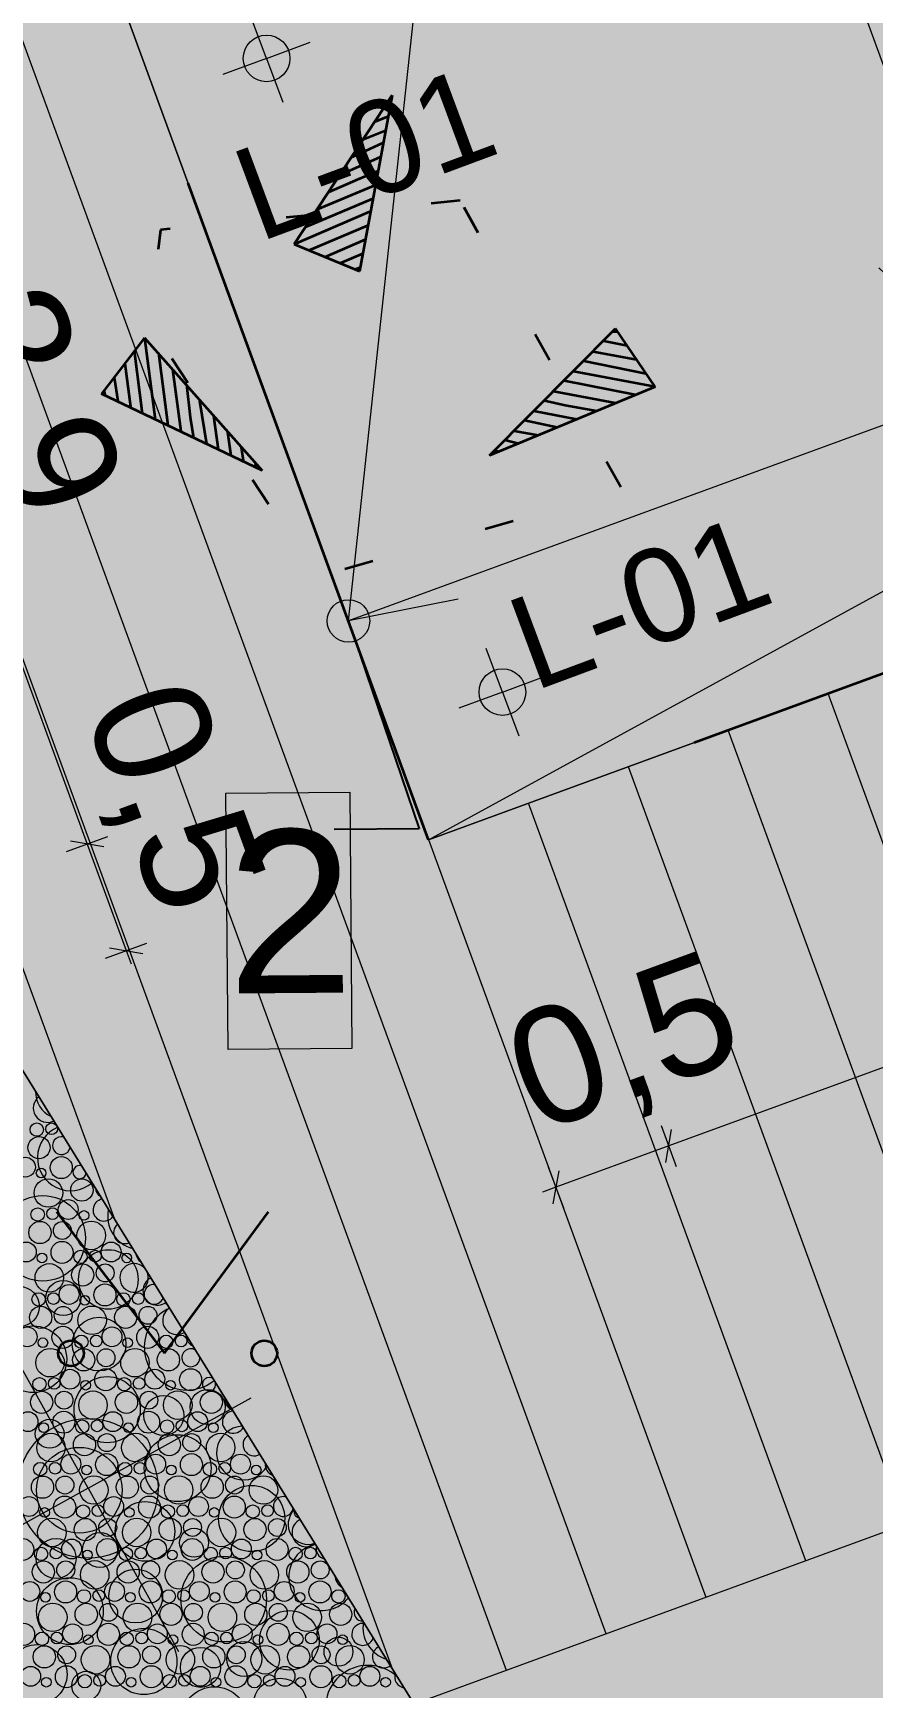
# Model space of a CAD drawing. Header units: millimetres. Extents: x 368386 to 861326, y -331222 to 250838.
# Drawn here: x 776148 to 779749, y -116114 to -109016 of the extents above; entities that cross this region are included whole.
import ezdxf

# ---------------------------------------------------------------- set-up
doc = ezdxf.new("R2010")
doc.units = ezdxf.units.MM
doc.header["$MEASUREMENT"] = 0
doc.linetypes.add('Katkoviiva', pattern=[6000, 3000, -3000])
doc.linetypes.add('KOLVIK', pattern=[625, 125, -500])
doc.layers.add('_AR-välisvalgustid', color=7, linetype='Continuous')
for name, color, linetype, lineweight, true_color in [('_AR-välisvalgustid_Pen_No__3', 7, 'Continuous', 18, 0xff6600), ('New_       asendi fill_Pen_No__149', 7, 'Continuous', 25, 0x186722), ('New_       asendi fill_Pen_No__181', 7, 'Continuous', 0, 0xe8e8e8), ('New__AR-välisvalgustid_Pen_No__3', 7, 'Continuous', 18, 0xff6600), ('New__ASENDIPLAAN_Pen_No__102', 7, 'Continuous', 13, 0xcccccc), ('New_RELJEEF_Pen_No__34', 7, 'Continuous', 35, 0xbd8b17)]:
    doc.layers.add(name, color=color, linetype=linetype, lineweight=lineweight, true_color=true_color)
for name, color, linetype, lineweight in [('_ASENDIPLAAN_Pen_No__1', 7, 'Continuous', 13), ('New_       asendi fill_Pen_No__1', 7, 'Continuous', 13), ('New_2D Drafting - General_Pen_No__21', 7, 'Continuous', 35), ('New__ASENDIPLAAN_Pen_No__1', 7, 'Continuous', 13), ('New__ASENDIPLAAN_Pen_No__101', 252, 'Continuous', 13), ('New_HALJASTUS#1_Pen_No__7', 7, 'Continuous', 35)]:
    doc.layers.add(name, color=color, linetype=linetype, lineweight=lineweight)
doc.styles.add('GENERATED_STYLE_1', font='')
doc.styles.get('GENERATED_STYLE_1').set_extended_font_data('Arial')
doc.dimstyles.new('GENERATED_STYLE__1', dxfattribs={"dimtxt": 500, "dimasz": 95, "dimexe": 0.18, "dimexo": 0.0625, "dimgap": 0, "dimtad": 1, "dimdec": 1, "dimlfac": 0.001, "dimzin": 0, "dimdsep": 46, "dimtxsty": 'GENERATED_STYLE_1', "dimblk": 'ARROWHEAD_2', "dimblk1": 'ARROWHEAD_2', "dimblk2": 'ARROWHEAD_2', "dimcen": 0.09, "dimse1": 1, "dimse2": 1, "dimclrd": 256, "dimclre": 256, "dimclrt": 256, "dimadec": 0, "dimazin": 0, "dimtfac": 1, "dimtdec": 4, "dimtmove": 0, "dimatfit": 3, "dimfxl": 0, "dimtolj": 1, "dimtzin": 0, "dimarcsym": 0})
doc.dimstyles.new('GENERATED_STYLE__6', dxfattribs={"dimtxt": 500, "dimasz": 95, "dimexe": 0.18, "dimexo": 0.0625, "dimgap": 0, "dimtad": 1, "dimdec": 1, "dimlfac": 0.001, "dimzin": 0, "dimdsep": 46, "dimtxsty": 'GENERATED_STYLE_1', "dimblk": 'ARROWHEAD_2', "dimblk1": 'ARROWHEAD_2', "dimblk2": 'ARROWHEAD_2', "dimcen": 0.09, "dimse1": 1, "dimse2": 1, "dimclrd": 256, "dimclre": 256, "dimclrt": 256, "dimadec": 0, "dimazin": 0, "dimtfac": 1, "dimtdec": 4, "dimtmove": 2, "dimatfit": 3, "dimfxl": 0, "dimtolj": 1, "dimtzin": 0, "dimarcsym": 0})
doc.dimstyles.new('GENERATED_STYLE__7', dxfattribs={"dimtxt": 0.18, "dimasz": 364.8, "dimexe": 0.18, "dimexo": 0.0625, "dimgap": 0, "dimtad": 0, "dimtih": 1, "dimtoh": 1, "dimdec": 4, "dimzin": 0, "dimdsep": 46, "dimcen": 0.09, "dimadec": 0, "dimazin": 0, "dimtfac": 1, "dimtdec": 4, "dimtmove": 0, "dimatfit": 3, "dimldrblk": 'ARROWHEAD_1', "dimfxl": 0, "dimtolj": 1, "dimtzin": 0, "dimarcsym": 0})

# ---------------------------------------------------------------- blocks, each defined once
blk = doc.blocks.new('*X2')
at = {"layer": 'New__ASENDIPLAAN_Pen_No__102', "color": 254, "linetype": 'Continuous', "lineweight": 13, "true_color": 0xcccccc}
for centre, radius in [((776189.4, -114185), 183.6), ((776470.9, -114361.7), 127.7), ((776089.4, -114477.6), 85.8), ((776277.7, -114441.5), 75.2), ((776431.1, -114638.9), 115.1), ((776149.1, -114703.7), 143.1), ((776465.9, -114919.9), 141.9), ((776896.9, -114908.8), 75.2), ((776708.6, -114945), 85.8), ((776219.3, -115023.6), 62), ((776768.3, -115171), 143.1), ((776346.5, -115265.7), 183.6), ((777085.2, -115387.2), 141.9), ((776628, -115442.4), 127.7), ((776246.5, -115558.3), 85.8), ((776434.8, -115522.1), 75.2), ((776838.5, -115490.9), 62), ((776965.7, -115733), 183.6), ((776588.2, -115719.6), 115.1), ((776306.2, -115784.4), 143.1), ((777247.2, -115909.7), 127.7), ((776623.1, -116000.5), 141.9), ((777457.7, -115958.3), 62), ((776165.9, -116055.7), 127.7), ((776865.7, -116025.6), 85.8), ((777054, -115989.5), 75.2), ((776376.4, -116104.2), 62), ((776925.5, -116251.7), 143.1), ((777207.4, -116186.9), 115.1)]:
    blk.add_circle(centre, radius, dxfattribs=at)
for centre, radius, start, end in [((776274, -113558.3), 115.1, 178.27786, 245.12061), ((776308.8, -113839.2), 141.9, 112.80515, 310.59332), ((776611.2, -114090.4), 143.1, 167.94244, 255.45603), ((776681.4, -114410.2), 62, 117.05931, 306.33916), ((776808.6, -114652.4), 183.6, 114.19221, 309.20626), ((777090.1, -114829.1), 127.7, 195.60899, 227.78948), ((777050.3, -115106.3), 115.1, 92.08607, 331.3124), ((777327.8, -115412.3), 85.8, 134.09382, 289.30465), ((777387.6, -115638.4), 143.1, 101.45305, 321.94542), ((777704.4, -115854.6), 141.9, 170.27967, 253.1188), ((777585, -116200.4), 183.6, 47.27993, 216.56368)]:
    blk.add_arc(centre, radius, start, end, dxfattribs=at)
blk = doc.blocks.new('*X4')
at = {"layer": 'New_       asendi fill_Pen_No__181', "color": 254, "linetype": 'Continuous', "lineweight": 0, "true_color": 0xe8e8e8}
for centre, radius in [((776164.1, -113719), 28.6), ((776227.9, -113715.5), 25.1), ((776173.7, -113796.4), 47.7), ((776115.3, -113879.8), 42.6), ((776268.7, -113881.9), 47.3), ((776182.6, -113905.2), 20.7), ((776213.9, -113990.8), 61.2), ((776357.4, -113978.4), 47.7), ((776167.8, -114083), 28.6), ((776231.6, -114079.5), 25.1), ((776299, -114061.8), 42.6), ((776177.4, -114160.4), 47.7), ((776273.5, -114151.6), 38.4), ((776397.6, -114172.8), 61.2), ((776366.3, -114087.2), 20.7), ((776119, -114243.8), 42.6), ((776272.4, -114245.9), 47.3), ((776482.7, -114243.8), 42.6), ((776186.3, -114269.2), 20.7), ((776351.5, -114265), 28.6), ((776415.3, -114261.5), 25.1), ((776550, -114269.2), 20.7), ((776217.6, -114354.8), 61.2), ((776361.1, -114342.4), 47.7), ((776457.2, -114333.6), 38.4), ((776302.7, -114425.8), 42.6), ((776456.1, -114427.9), 47.3), ((776181.1, -114524.4), 47.7), ((776171.5, -114447), 28.6), ((776235.3, -114443.5), 25.1), ((776277.2, -114515.6), 38.4), ((776401.3, -114536.8), 61.2), ((776370, -114451.2), 20.7), ((776544.8, -114524.4), 47.7), ((776535.2, -114447), 28.6), ((776599, -114443.5), 25.1), ((776640.9, -114515.6), 38.4), ((776122.7, -114607.7), 42.6), ((776190, -114633.2), 20.7), ((776276.1, -114609.9), 47.3), ((776355.2, -114629), 28.6), ((776419, -114625.5), 25.1), ((776486.4, -114607.7), 42.6), ((776553.8, -114633.2), 20.7), ((776639.9, -114609.9), 47.3), ((776718.9, -114629), 28.6), ((776782.7, -114625.5), 25.1), ((776221.3, -114718.8), 61.2), ((776364.8, -114706.4), 47.7), ((776460.9, -114697.5), 38.4), ((776585, -114718.8), 61.2), ((776728.5, -114706.4), 47.7), ((776306.4, -114789.7), 42.6), ((776459.9, -114791.9), 47.3), ((776670.1, -114789.7), 42.6), ((776823.6, -114791.9), 47.3), ((776184.8, -114888.4), 47.7), ((776175.2, -114811), 28.6), ((776239, -114807.5), 25.1), ((776280.9, -114879.5), 38.4), ((776405, -114900.8), 61.2), ((776373.8, -114815.2), 20.7), ((776548.5, -114888.4), 47.7), ((776538.9, -114811), 28.6), ((776602.7, -114807.5), 25.1), ((776644.6, -114879.5), 38.4), ((776768.7, -114900.8), 61.2), ((776737.5, -114815.2), 20.7), ((776912.3, -114888.4), 47.7), ((776126.4, -114971.7), 42.6), ((776193.8, -114997.2), 20.7), ((776279.9, -114973.9), 47.3), ((776358.9, -114993), 28.6), ((776422.7, -114989.5), 25.1), ((776490.1, -114971.7), 42.6), ((776557.5, -114997.2), 20.7), ((776643.6, -114973.9), 47.3), ((776722.6, -114993), 28.6), ((776786.4, -114989.5), 25.1), ((776853.8, -114971.7), 42.6), ((776921.2, -114997.2), 20.7), ((776225, -115082.8), 61.2), ((776368.5, -115070.4), 47.7), ((776464.6, -115061.5), 38.4), ((776588.7, -115082.8), 61.2), ((776732.3, -115070.4), 47.7), ((776828.3, -115061.5), 38.4), ((776952.4, -115082.8), 61.2), ((776310.1, -115153.7), 42.6), ((776463.6, -115155.9), 47.3), ((776673.8, -115153.7), 42.6), ((776827.3, -115155.9), 47.3), ((777037.5, -115153.7), 42.6), ((776178.9, -115175), 28.6), ((776242.7, -115171.5), 25.1), ((776377.5, -115179.2), 20.7), ((776542.6, -115175), 28.6), ((776606.4, -115171.5), 25.1), ((776741.2, -115179.2), 20.7), ((776906.3, -115175), 28.6), ((776970.1, -115171.5), 25.1), ((777104.9, -115179.2), 20.7), ((776188.5, -115252.4), 47.7), ((776284.6, -115243.5), 38.4), ((776408.7, -115264.8), 61.2), ((776552.3, -115252.4), 47.7), ((776648.3, -115243.5), 38.4), ((776772.4, -115264.8), 61.2), ((776916, -115252.4), 47.7), ((777012, -115243.5), 38.4), ((777136.1, -115264.8), 61.2), ((776130.1, -115335.7), 42.6), ((776283.6, -115337.9), 47.3), ((776362.6, -115357), 28.6), ((776426.4, -115353.5), 25.1), ((776493.8, -115335.7), 42.6), ((776647.3, -115337.9), 47.3), ((776726.3, -115357), 28.6), ((776790.1, -115353.5), 25.1), ((776857.5, -115335.7), 42.6), ((777011, -115337.9), 47.3), ((777090, -115357), 28.6), ((777153.8, -115353.5), 25.1), ((776228.7, -115446.8), 61.2), ((776197.5, -115361.2), 20.7), ((776372.3, -115434.4), 47.7), ((776468.3, -115425.5), 38.4), ((776592.4, -115446.8), 61.2), ((776561.2, -115361.2), 20.7), ((776736, -115434.4), 47.7), ((776832, -115425.5), 38.4), ((776956.1, -115446.8), 61.2), ((776924.9, -115361.2), 20.7), ((777099.7, -115434.4), 47.7), ((777195.7, -115425.5), 38.4), ((776103.6, -115519.9), 47.3), ((776313.8, -115517.7), 42.6), ((776467.3, -115519.9), 47.3), ((776677.5, -115517.7), 42.6), ((776831, -115519.9), 47.3), ((777041.2, -115517.7), 42.6), ((777194.7, -115519.9), 47.3), ((776182.6, -115539), 28.6), ((776246.4, -115535.5), 25.1), ((776381.2, -115543.2), 20.7), ((776546.3, -115539), 28.6), ((776610.1, -115535.5), 25.1), ((776744.9, -115543.2), 20.7), ((776910, -115539), 28.6), ((776973.8, -115535.5), 25.1), ((777108.6, -115543.2), 20.7), ((777273.7, -115539), 28.6), ((777337.5, -115535.5), 25.1), ((776192.3, -115616.3), 47.7), ((776288.3, -115607.5), 38.4), ((776412.4, -115628.8), 61.2), ((776556, -115616.3), 47.7), ((776652, -115607.5), 38.4), ((776776.1, -115628.8), 61.2), ((776919.7, -115616.3), 47.7), ((777015.7, -115607.5), 38.4), ((777139.8, -115628.8), 61.2), ((777283.4, -115616.3), 47.7), ((777379.4, -115607.5), 38.4), ((776133.8, -115699.7), 42.6), ((776287.3, -115701.9), 47.3), ((776366.3, -115721), 28.6), ((776430.1, -115717.5), 25.1), ((776497.5, -115699.7), 42.6), ((776651, -115701.9), 47.3), ((776730, -115721), 28.6), ((776793.8, -115717.5), 25.1), ((776861.2, -115699.7), 42.6), ((777014.7, -115701.9), 47.3), ((777093.7, -115721), 28.6), ((777157.5, -115717.5), 25.1), ((777224.9, -115699.7), 42.6), ((777378.4, -115701.9), 47.3), ((777457.4, -115721), 28.6), ((776232.4, -115810.8), 61.2), ((776201.2, -115725.1), 20.7), ((776376, -115798.3), 47.7), ((776472, -115789.5), 38.4), ((776596.1, -115810.8), 61.2), ((776564.9, -115725.1), 20.7), ((776739.7, -115798.3), 47.7), ((776835.7, -115789.5), 38.4), ((776959.8, -115810.8), 61.2), ((776928.6, -115725.1), 20.7), ((777103.4, -115798.3), 47.7), ((777199.4, -115789.5), 38.4), ((777323.5, -115810.8), 61.2), ((777292.3, -115725.1), 20.7), ((777467.1, -115798.3), 47.7), ((776107.3, -115883.9), 47.3), ((776471, -115883.9), 47.3), ((776834.7, -115883.9), 47.3), ((777198.4, -115883.9), 47.3), ((776186.3, -115903), 28.6), ((776250.1, -115899.5), 25.1), ((776317.5, -115881.7), 42.6), ((776384.9, -115907.1), 20.7), ((776550, -115903), 28.6), ((776613.8, -115899.5), 25.1), ((776681.2, -115881.7), 42.6), ((776748.6, -115907.1), 20.7), ((776913.7, -115903), 28.6), ((776977.5, -115899.5), 25.1), ((777044.9, -115881.7), 42.6), ((777112.3, -115907.1), 20.7), ((777277.4, -115903), 28.6), ((777341.3, -115899.5), 25.1), ((777408.6, -115881.7), 42.6), ((777476, -115907.1), 20.7), ((776196, -115980.3), 47.7), ((776292, -115971.5), 38.4), ((776416.1, -115992.8), 61.2), ((776559.7, -115980.3), 47.7), ((776655.7, -115971.5), 38.4), ((776779.8, -115992.8), 61.2), ((776923.4, -115980.3), 47.7), ((777019.4, -115971.5), 38.4), ((777143.5, -115992.8), 61.2), ((777287.1, -115980.3), 47.7), ((777383.1, -115971.5), 38.4), ((777507.2, -115992.8), 61.2), ((776137.5, -116063.7), 42.6), ((776291, -116065.9), 47.3), ((776501.2, -116063.7), 42.6), ((776654.7, -116065.9), 47.3), ((776864.9, -116063.7), 42.6), ((777018.4, -116065.9), 47.3), ((777228.6, -116063.7), 42.6), ((777382.1, -116065.9), 47.3), ((777592.3, -116063.7), 42.6), ((776204.9, -116089.1), 20.7), ((776370, -116085), 28.6), ((776433.8, -116081.4), 25.1), ((776568.6, -116089.1), 20.7), ((776733.7, -116085), 28.6), ((776797.5, -116081.4), 25.1), ((776932.3, -116089.1), 20.7), ((777097.4, -116085), 28.6), ((777161.3, -116081.4), 25.1), ((777296, -116089.1), 20.7), ((777461.1, -116085), 28.6), ((777525, -116081.4), 25.1), ((777659.7, -116089.1), 20.7)]:
    blk.add_circle(centre, radius, dxfattribs=at)
for centre, radius, start, end in [((776210.2, -113626.8), 61.2, 127.03641, 296.36206), ((776269.8, -113787.6), 38.4, 74.70117, 348.6973), ((776295.3, -113697.8), 42.6, 195.37344, 228.02503), ((776347.8, -113901), 28.6, 73.53056, 349.86791), ((776453.5, -113969.6), 38.4, 179.9602, 243.43827), ((776452.4, -114063.9), 47.3, 99.55653, 323.84194), ((776541.1, -114160.4), 47.7, 130.07392, 293.32455), ((776636.1, -114245.9), 47.3, 186.59053, 236.80794), ((776581.3, -114354.8), 61.2, 35.54048, 27.85799), ((776666.4, -114425.8), 42.6, 84.14909, 339.24938), ((776765, -114536.8), 61.2, 121.31989, 302.07858), ((776733.8, -114451.2), 20.7, 182.39991, 240.99856), ((776850.1, -114607.7), 42.6, 176.41979, 246.97868), ((776824.6, -114697.5), 38.4, 58.78255, 4.61592), ((776948.7, -114718.8), 61.2, 201.60216, 221.79631), ((776902.6, -114811), 28.6, 48.27321, 15.12526), ((777008.3, -114879.5), 38.4, 165.44329, 257.95518), ((777007.3, -114973.9), 47.3, 91.31245, 332.08602), ((777096, -115070.4), 47.7, 122.71908, 300.67939), ((777191, -115155.9), 47.3, 172.64813, 250.75034), ((777221.2, -115335.7), 42.6, 72.86664, 350.53183), ((777319.8, -115446.8), 61.2, 115.59958, 307.79889), ((777288.6, -115361.2), 20.7, 156.94579, 266.45268), ((777404.9, -115517.7), 42.6, 163.99911, 259.39936), ((777503.5, -115628.8), 61.2, 183.93535, 239.46312), ((777521.3, -115717.5), 25.1, 186.40039, 236.99808), ((777562.1, -115883.9), 47.3, 82.29743, 341.10104), ((777563.1, -115789.5), 38.4, 153.86857, 269.5299), ((777650.8, -115980.3), 47.7, 115.38113, 308.01734), ((777641.1, -115903), 28.6, 193.5765, 229.82197), ((777745.8, -116065.9), 47.3, 162.06496, 261.33351)]:
    blk.add_arc(centre, radius, start, end, dxfattribs=at)
blk = doc.blocks.new('*D34')
at = {"layer": '_AR-välisvalgustid_Pen_No__3', "color": 30, "linetype": 'Continuous', "lineweight": 18, "true_color": 0xff6600}
for p, q in [((783724.4, -111913.3), (783788.9, -112089.4)), ((783744.2, -112072.4), (783769, -111930.2)), ((783756.6, -112001.3), (781315.1, -112895.2)), ((783814, -111980.3), (783756.6, -112001.3)), ((781282.9, -112807.2), (781347.4, -112983.2)), ((781302.7, -112966.3), (781327.5, -112824.1)), ((781315.1, -112895.2), (778873.7, -113789.1))]:
    blk.add_line(p, q, dxfattribs=at)
at = {"layer": '_AR-välisvalgustid_Pen_No__3', "color": 30, "lineweight": 18, "true_color": 0xff6600, "insert": (782055.1, -112517.8), "char_height": 500, "attachment_point": 7, "rotation": 20.10881, "style": 'GENERATED_STYLE_1'}
blk.add_mtext('\\A1;{\\pql;\\fArial|b0|i0|c0|p34;2,6}', dxfattribs=at)
blk = doc.blocks.new('ARROWHEAD_2')
at = {"color": 0, "linetype": 'Continuous', "lineweight": 0}
for p, q in [((0, 0), (-1, 0)), ((-0.378, -0.655), (0.378, 0.655))]:
    blk.add_line(p, q, dxfattribs=at)
blk = doc.blocks.new('*D35')
at = {"layer": '_AR-välisvalgustid_Pen_No__3', "color": 30, "linetype": 'Continuous', "lineweight": 18, "true_color": 0xff6600}
for p, q in [((781282.9, -112807.2), (781347.4, -112983.2)), ((781302.7, -112966.3), (781327.5, -112824.1)), ((781315.1, -112895.2), (778873.7, -113789.1)), ((778841.4, -113701), (778905.9, -113877.1)), ((778861.3, -113860.2), (778886.1, -113718)), ((778873.7, -113789.1), (778389.8, -113966.2))]:
    blk.add_line(p, q, dxfattribs=at)
at = {"layer": '_AR-välisvalgustid_Pen_No__3', "color": 30, "lineweight": 18, "true_color": 0xff6600, "insert": (780090, -113087.1), "char_height": 500, "attachment_point": 7, "rotation": 20.10881, "style": 'GENERATED_STYLE_1'}
blk.add_mtext('\\A1;{\\pql;\\fArial|b0|i0|c0|p34;2,6}', dxfattribs=at)
blk = doc.blocks.new('*D36')
at = {"layer": '_AR-välisvalgustid_Pen_No__3', "color": 30, "linetype": 'Continuous', "lineweight": 18, "true_color": 0xff6600}
for p, q in [((778841.4, -113701), (778905.9, -113877.1)), ((778861.3, -113860.2), (778886.1, -113718)), ((778873.7, -113789.1), (778389.8, -113966.2)), ((778357.6, -113878.2), (778422, -114054.3)), ((778402.2, -113895.1), (778377.4, -114037.3)), ((778389.8, -113966.2), (778332.4, -113987.2))]:
    blk.add_line(p, q, dxfattribs=at)
at = {"layer": '_AR-välisvalgustid_Pen_No__3', "color": 30, "lineweight": 18, "true_color": 0xff6600, "insert": (778336.8, -113824.8), "char_height": 500, "attachment_point": 7, "rotation": 20.10881, "style": 'GENERATED_STYLE_1'}
blk.add_mtext('\\A1;{\\pql;\\fArial|b0|i0|c0|p34;0,5}', dxfattribs=at)
blk = doc.blocks.new('*D40')
at = {"layer": '_AR-välisvalgustid_Pen_No__3', "color": 30, "linetype": 'Continuous', "lineweight": 18, "true_color": 0xff6600}
for p, q in [((772391.6, -101601.4), (773388.7, -104324.6)), ((773300.7, -104356.8), (773476.8, -104292.4)), ((773459.8, -104337), (773317.6, -104312.2)), ((773388.7, -104324.6), (774385.8, -107047.8)), ((774456.9, -107060.2), (774314.7, -107035.4)), ((774385.8, -107047.8), (775382.9, -109771))]:
    blk.add_line(p, q, dxfattribs=at)
at = {"layer": '_AR-välisvalgustid_Pen_No__3', "color": 30, "lineweight": 18, "true_color": 0xff6600, "insert": (773817.7, -105205.4), "char_height": 500, "attachment_point": 7, "rotation": 290.10988, "style": 'GENERATED_STYLE_1'}
blk.add_mtext('\\A1;{\\pql;\\fArial|b0|i0|c0|p34;2,9}', dxfattribs=at)
blk = doc.blocks.new('*D41')
at = {"layer": '_AR-välisvalgustid_Pen_No__3', "color": 30, "linetype": 'Continuous', "lineweight": 18, "true_color": 0xff6600}
for p, q in [((773388.7, -104324.6), (774385.8, -107047.8)), ((774297.8, -107080), (774473.8, -107015.6)), ((774456.9, -107060.2), (774314.7, -107035.4)), ((774385.8, -107047.8), (775382.9, -109771)), ((775294.9, -109803.2), (775470.9, -109738.8)), ((775454, -109783.4), (775311.8, -109758.6)), ((775382.9, -109771), (776380, -112494.2))]:
    blk.add_line(p, q, dxfattribs=at)
at = {"layer": '_AR-välisvalgustid_Pen_No__3', "color": 30, "lineweight": 18, "true_color": 0xff6600, "insert": (774814.8, -107928.6), "char_height": 500, "attachment_point": 7, "rotation": 290.10988, "style": 'GENERATED_STYLE_1'}
blk.add_mtext('\\A1;{\\pql;\\fArial|b0|i0|c0|p34;2,9}', dxfattribs=at)
blk = doc.blocks.new('*D42')
at = {"layer": '_AR-välisvalgustid_Pen_No__3', "color": 30, "linetype": 'Continuous', "lineweight": 18, "true_color": 0xff6600}
for p, q in [((774385.8, -107047.8), (775382.9, -109771)), ((775294.9, -109803.2), (775470.9, -109738.8)), ((775454, -109783.4), (775311.8, -109758.6)), ((775382.9, -109771), (776380, -112494.2)), ((776451.1, -112506.6), (776308.9, -112481.8))]:
    blk.add_line(p, q, dxfattribs=at)
at = {"layer": '_AR-välisvalgustid_Pen_No__3', "color": 30, "lineweight": 18, "true_color": 0xff6600, "char_height": 500, "attachment_point": 7, "rotation": 290.10988, "style": 'GENERATED_STYLE_1'}
for s, insert in [('\\A1;{\\pql;\\fArial|b0|i0|c0|p34;2,9}', (775667.7, -110252.1)), ('\\A1;{\\pql;\\fArial|b0|i0|c0|p34;0,5}', (776274.2, -111950.1))]:
    blk.add_mtext(s, dxfattribs=dict(at, insert=insert))
blk = doc.blocks.new('*D43')
at = {"layer": '_AR-välisvalgustid_Pen_No__3', "color": 30, "linetype": 'Continuous', "lineweight": 18, "true_color": 0xff6600}
for p, q in [((775382.9, -109771), (776380, -112494.2)), ((776291.9, -112526.4), (776468, -112461.9)), ((776451.1, -112506.6), (776308.9, -112481.8)), ((776380, -112494.2), (776547.3, -112951.1)), ((776459.2, -112983.3), (776635.3, -112918.8)), ((776476.2, -112938.7), (776618.4, -112963.5)), ((776547.3, -112951.1), (776568.3, -113008.5))]:
    blk.add_line(p, q, dxfattribs=at)
blk = doc.blocks.new('ARROWHEAD_1')
at = {"color": 0, "linetype": 'Continuous', "lineweight": 0}
blk.add_line((0, 0), (-1, 0), dxfattribs=at)
blk.add_circle((0, 0), 0.25, dxfattribs=at)

msp = doc.modelspace()

# ---------------------------------------------------------------- hatches: boundary and pattern name
at = {"layer": 'New_       asendi fill_Pen_No__149', "linetype": 'Continuous', "lineweight": 0, "true_color": 0x061908}
h = msp.add_hatch(color=98, dxfattribs=at)
h.paths.add_polyline_path([(802345.63, -38322.05), (677945.63, -100972.05), (697685.63, -113562.05), (725141.88, -157386.04), (747105.63, -214022.05), (773035.63, -233162.05), (849485.63, -225922.05), (847735.63, -145332.05)])
h.paths.add_polyline_path([(757638.71, -147399.28, -0.0006564), (757597.25, -147430.15)], flags=0)
h.paths.add_polyline_path([(781623.18, -112523.26, 0.0599556), (781750.4, -112778.31, 0.7851663), (783932.82, -111999.14, 0.0599556), (783869.75, -111721.19, 1)], flags=0)
at = {"layer": 'New__ASENDIPLAAN_Pen_No__101', "linetype": 'Continuous', "lineweight": 13}
for points in [[(762239.08, -81717.81), (759611.29, -87345.14), (771498.76, -92895.53), (772187.94, -93217.31), (772005.84, -93611.02), (776372.99, -105539.15), (778222.9, -104861.85), (780292.6, -110514.88), (781662.75, -110013.24), (785091.1, -108758.05), (783999.19, -105775.66), (783017.97, -103095.63), (783130.65, -103054.37), (779943.59, -94349.46), (783866.08, -92913.34), (784296.5, -91991.61), (779628.71, -89811.91), (779628.53, -89812.28), (777919.36, -89019.04), (777960.76, -88927.06), (777182.11, -88562.83), (774880.24, -87486.09), (774828.58, -87596.7), (770479.41, -85565.77)], [(783718.69, -109260.52), (783855.68, -110275.28), (777844.27, -112476.19), (770992.45, -93762.71), (760952.15, -89074.23), (761375.02, -88168.65), (772187.94, -93217.31), (772005.84, -93611.02), (776372.99, -105539.15), (778222.9, -104861.85), (780292.6, -110514.88)]]:
    msp.add_hatch(color=252, dxfattribs=at).paths.add_polyline_path(points)
h = msp.add_hatch(dxfattribs=at)
h.set_pattern_fill('Plank_Floor_0001', color=252, style=0, pattern_type=2)
h.set_pattern_definition([(110.11, (774188.2, -102490.83), (428.2, 156.783), [])])
h.paths.add_polyline_path([(770992.45, -93762.71), (777844.27, -112476.19), (783855.68, -110275.28), (783718.69, -109260.52), (783818.56, -109223.95), (784162.38, -110162.98), (785351.96, -113411.93), (777782.36, -116183.49), (771148.8, -105442.4), (769609.72, -93117.03)])

# ---------------------------------------------------------------- linework, layer by layer
at = {"layer": '_ASENDIPLAAN_Pen_No__1', "color": 7, "linetype": 'Continuous', "lineweight": 13, "flags": 128}
msp.add_lwpolyline([(776975.19, -112275.36), (777506.37, -112271.08), (777515.22, -113371.05), (776984.04, -113375.33)], close=True, dxfattribs=at)
at = {"layer": 'New_       asendi fill_Pen_No__1', "color": 7, "linetype": 'Continuous', "lineweight": 13, "flags": 128}
msp.add_lwpolyline([(771148.8, -105442.4), (777782.42, -116183.47), (772721.43, -118036.52)], close=True, dxfattribs=at)
at = {"layer": 'New_2D Drafting - General_Pen_No__21', "color": 7, "linetype": 'Katkoviiva', "lineweight": 35}
for points in [[(783718.69, -109260.52), (783855.68, -110275.28), (781799.72, -111027.93), (777844.27, -112476.19), (775418.6, -105851.3), (770992.57, -93763.06)], [(783720.22, -109259.83), (783886.17, -110263.99), (781799.72, -111027.93), (777844.27, -112476.19), (775418.6, -105851.3), (770992.57, -93763.06)]]:
    msp.add_lwpolyline(points, dxfattribs=at)
at = {"layer": 'New__AR-välisvalgustid_Pen_No__3', "color": 30, "linetype": 'Continuous', "lineweight": 18, "true_color": 0xff6600}
for p, q in [((777149.41, -109124.19), (777079.66, -108936.75)), ((777149.41, -109124.19), (777336.86, -109054.44)), ((777149.41, -109124.19), (776961.97, -109193.95)), ((777149.41, -109124.19), (777219.17, -109311.63)), ((778160.84, -111842.1), (778091.09, -111654.66)), ((778160.84, -111842.1), (778348.28, -111772.35)), ((778160.84, -111842.1), (777973.4, -111911.85)), ((778160.84, -111842.1), (778230.6, -112029.54)), ((776384.04, -115257.41), (775996.25, -114557.68)), ((776384.04, -115257.41), (777083.77, -114869.61)), ((776384.04, -115257.41), (775684.32, -115645.2)), ((776384.04, -115257.41), (776771.84, -115957.13))]:
    msp.add_line(p, q, dxfattribs=at)
for centre, radius in [((777149.41, -109124.19), 100), ((778160.84, -111842.1), 100), ((776384.04, -115257.41), 300)]:
    msp.add_circle(centre, radius, dxfattribs=at)
at = {"layer": 'New__ASENDIPLAAN_Pen_No__1', "color": 7, "linetype": 'Katkoviiva', "lineweight": 13}
for p, q in [((777500.46, -111537.21), (778222.9, -104861.85)), ((775430.65, -105884.19), (780292.6, -110514.88)), ((777844.27, -112476.19), (783718.69, -109260.52)), ((783855.68, -110275.28), (777500.46, -111537.21)), ((780292.6, -110514.88), (777500.46, -111537.21))]:
    msp.add_line(p, q, dxfattribs=at)
at = {"layer": 'New__ASENDIPLAAN_Pen_No__1', "color": 7, "linetype": 'Continuous', "lineweight": 13, "flags": 128}
for points in [[(762239.08, -81717.81), (759611.29, -87345.14), (771498.76, -92895.53), (772187.94, -93217.31), (772005.84, -93611.02), (776372.99, -105539.15), (778222.9, -104861.85), (780292.6, -110514.88), (781662.75, -110013.24), (785091.1, -108758.05), (783999.19, -105775.66), (783017.97, -103095.63), (783130.65, -103054.37), (779943.59, -94349.46), (783866.08, -92913.34), (784296.5, -91991.61), (779628.71, -89811.91), (779628.53, -89812.28), (777919.36, -89019.04), (777960.76, -88927.06), (777182.11, -88562.83), (774880.24, -87486.09), (774828.58, -87596.7), (770479.41, -85565.77)], [(783718.69, -109260.52), (783855.68, -110275.28), (777844.27, -112476.19), (770992.45, -93762.71), (760952.15, -89074.23), (761375.02, -88168.65), (772187.94, -93217.31), (772005.84, -93611.02), (776372.99, -105539.15), (778222.9, -104861.85), (780292.6, -110514.88)], [(770992.45, -93762.71), (777844.27, -112476.19), (783855.68, -110275.28), (783718.69, -109260.52), (783818.56, -109223.95), (784162.38, -110162.98), (785351.96, -113411.93), (777782.36, -116183.49), (771148.8, -105442.4), (769609.72, -93117.03)], [(771148.8, -105442.4), (777782.42, -116183.47), (772721.43, -118036.52)]]:
    msp.add_lwpolyline(points, close=True, dxfattribs=at)
at = {"layer": 'New_HALJASTUS#1_Pen_No__7', "color": 7, "linetype": 'Continuous', "lineweight": 35}
for p, q in [((776248.4, -114071.8), (776711.8, -114678.51)), ((776711.8, -114678.51), (777157.39, -114071.8))]:
    msp.add_line(p, q, dxfattribs=at)
for centre in [(776310.78, -114678.51), (777139.56, -114678.51)]:
    msp.add_circle(centre, 55.01, dxfattribs=at)
at = {"layer": 'New_RELJEEF_Pen_No__34', "color": 42, "linetype": 'Continuous', "lineweight": 35, "true_color": 0xbd8b17}
for p, q in [((777267.59, -109921.61), (777687.59, -109281.61)), ((777687.59, -109281.61), (777547.59, -110036.61)), ((777612.59, -109396.61), (777672.59, -109371.61)), ((777662.59, -109321.61), (777682.59, -109311.61)), ((777562.59, -109471.61), (777662.59, -109431.61)), ((777517.59, -109546.61), (777647.59, -109486.61)), ((777467.59, -109621.61), (777637.59, -109546.61)), ((777417.59, -109696.61), (777542.59, -109641.61)), ((777542.59, -109641.61), (777627.59, -109606.61)), ((777317.59, -109846.61), (777602.59, -109726.61)), ((777367.59, -109771.61), (777617.59, -109666.61)), ((777267.59, -109921.61), (777592.59, -109781.61)), ((777332.59, -109946.61), (777582.59, -109841.61)), ((777267.59, -109921.61), (777547.59, -110036.61)), ((777267.59, -109921.61), (777267.64, -109921.61)), ((777397.59, -109976.61), (777572.59, -109901.61)), ((777467.59, -110001.61), (777562.59, -109961.61)), ((777532.59, -110026.61), (777547.59, -110021.61)), ((778105.48, -110827.44), (778645.48, -110282.44)), ((778655.48, -110297.44), (778635.48, -110297.44)), ((778815.48, -110532.44), (778645.48, -110282.44)), ((776626.14, -110322.44), (776441.14, -110562.44)), ((776626.14, -110322.44), (777131.14, -110892.44)), ((776626.14, -110322.44), (776626.19, -110322.44)), ((776626.14, -110322.44), (776671.14, -110672.44)), ((778695.48, -110357.44), (778595.48, -110337.44)), ((776541.14, -110432.44), (776566.14, -110617.44)), ((776581.14, -110377.44), (776616.14, -110647.44)), ((776686.14, -110387.44), (776726.14, -110697.44)), ((778775.48, -110477.44), (778510.48, -110422.44)), ((778735.48, -110417.44), (778550.48, -110382.44)), ((776496.14, -110492.44), (776511.14, -110592.44)), ((776746.14, -110457.44), (776781.14, -110722.44)), ((778730.48, -110567.44), (778425.48, -110507.44)), ((778815.48, -110532.44), (778465.48, -110467.44)), ((777131.14, -110892.44), (776441.14, -110562.44)), ((776451.14, -110547.44), (776456.14, -110567.44)), ((776806.14, -110522.44), (776821.14, -110662.44)), ((778815.48, -110532.44), (778105.48, -110827.44)), ((778645.48, -110602.44), (778380.48, -110552.44)), ((778815.48, -110532.44), (778815.53, -110532.44)), ((776861.14, -110592.44), (776891.14, -110777.44)), ((778480.48, -110672.44), (778295.48, -110637.44)), ((778430.48, -110612.44), (778340.48, -110592.44)), ((778565.48, -110637.44), (778430.48, -110612.44)), ((776821.14, -110662.44), (776836.14, -110752.44)), ((776921.14, -110657.44), (776941.14, -110802.44)), ((778315.48, -110742.44), (778210.48, -110722.44)), ((778395.48, -110707.44), (778255.48, -110677.44)), ((776981.14, -110727.44), (776996.14, -110827.44)), ((777041.14, -110792.44), (777051.14, -110857.44)), ((778230.48, -110777.44), (778170.48, -110762.44)), ((777101.14, -110862.44), (777106.14, -110882.44)), ((778145.48, -110812.44), (778130.48, -110807.44))]:
    msp.add_line(p, q, dxfattribs=at)
at = {"layer": 'New_RELJEEF_Pen_No__34', "color": 42, "linetype": 'KOLVIK', "lineweight": 35, "true_color": 0xbd8b17, "flags": 128}
msp.add_lwpolyline([(777979.63, -109734.05), (776694.63, -109859.05), (776646.63, -110266.05), (777364.63, -111348.05), (778674.63, -110975.05)], close=True, dxfattribs=at)

# ---------------------------------------------------------------- block references
at = {"layer": 'New_       asendi fill_Pen_No__181', "color": 254, "linetype": 'Continuous', "lineweight": 0, "true_color": 0xe8e8e8}
msp.add_blockref('*X4', (0, 0), dxfattribs=at)
at = {"layer": 'New__ASENDIPLAAN_Pen_No__102', "color": 254, "linetype": 'Continuous', "lineweight": 13, "true_color": 0xcccccc}
msp.add_blockref('*X2', (0, 0), dxfattribs=at)

# ---------------------------------------------------------------- texts
at = {"layer": '_ASENDIPLAAN_Pen_No__1', "color": 7, "linetype": 'Continuous', "lineweight": 13, "insert": (776976.47, -112435.35), "char_height": 700, "attachment_point": 1, "rotation": 0.461195, "style": 'GENERATED_STYLE_1'}
msp.add_mtext('\\A1;{\\pql;\\fArial|b0|i0|c0|p34;2}', dxfattribs=at)
at = {"layer": 'New__AR-välisvalgustid_Pen_No__3', "color": 30, "linetype": 'Continuous', "lineweight": 18, "true_color": 0xff6600, "char_height": 400, "attachment_point": 2, "rotation": 20.411972, "style": 'GENERATED_STYLE_1'}
for insert in [(777500.22, -109344.64), (778678.7, -111270.56)]:
    msp.add_mtext('\\A1;{\\pqc;\\fArial|b0|i0|c0|p34;L\\fArial|b0|i0|c0|p34;-01}', dxfattribs=dict(at, insert=insert))

# ---------------------------------------------------------------- dimensions: what is measured, and where the dimension line sits
at = {"layer": '_AR-välisvalgustid', "color": 30, "linetype": 'Continuous', "lineweight": 18, "true_color": 0xff6600}
for base, p1, p2, angle, dimstyle, picture, middle, turn in [((774385.81, -107047.79), (775155.35, -103677.75), (776152.38, -106400.97), 290.109877, 'GENERATED_STYLE__1', '*D40', (774210.22, -105550.26), 290.109877), ((775382.89, -109770.99), (776152.38, -106400.97), (777149.41, -109124.19), 290.109877, 'GENERATED_STYLE__1', '*D41', (775207.31, -108273.46), 290.109877), ((776379.96, -112494.16), (777149.41, -109124.19), (778160.84, -111842.1), 290.109877, 'GENERATED_STYLE__6', '*D42', (776060.2, -110597.03), 290.109877), ((776547.26, -112951.08), (778160.84, -111842.1), (777844.27, -112476.19), 290.109877, 'GENERATED_STYLE__6', '*D43', (776666.74, -112294.98), 290.109877), ((781315.15, -112895.19), (783034.33, -110028.51), (780597.59, -110935.3), 200.10881, 'GENERATED_STYLE__1', '*D34', (782399.96, -112125.3), 20.10881), ((778873.67, -113789.07), (780597.59, -110935.3), (778160.84, -111842.1), 200.10881, 'GENERATED_STYLE__6', '*D35', (780434.9, -112694.57), 20.10881), ((778389.8, -113966.23), (778160.84, -111842.1), (777844.27, -112476.19), 200.10881, 'GENERATED_STYLE__6', '*D36', (778681.74, -113432.26), 20.10881)]:
    dim = msp.add_linear_dim(base=base, p1=p1, p2=p2, angle=angle, dimstyle=dimstyle, dxfattribs=at)
    dim.commit()
    dim.dimension.update_dxf_attribs({"geometry": picture, "text_midpoint": middle, "dimtype": 160, "text_rotation": turn})

# ---------------------------------------------------------------- leaders
at = {"layer": '_ASENDIPLAAN_Pen_No__1', "color": 7, "linetype": 'Continuous', "lineweight": 13, "annotation_type": 0, "has_hookline": 1, "hookline_direction": 1, "text_width": 462.7, "horizontal_direction": (0.999968, 0.008049, 0)}
msp.add_leader([(777500.46, -111537.21), (777803.95, -112428.69), (777439.16, -112431.63)], dimstyle='GENERATED_STYLE__7', dxfattribs=at)

doc.saveas('drawing.dxf')
